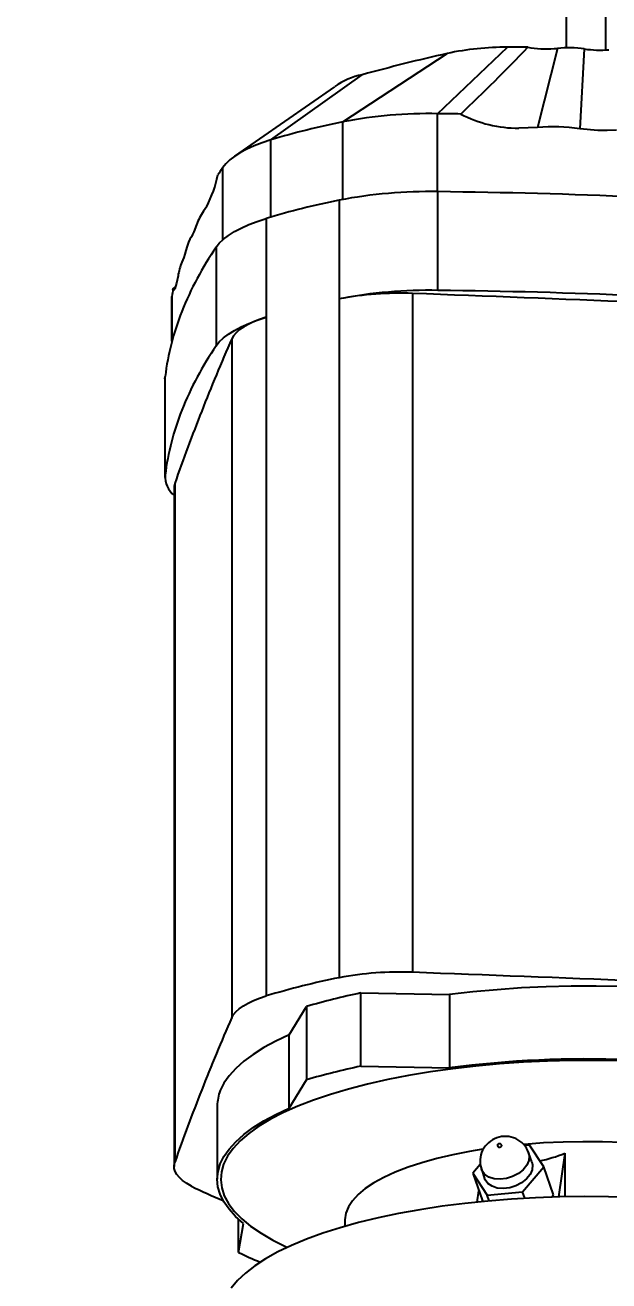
# Model space of a CAD drawing. Header units: feet. Extents: x -17 to 453, y -41 to 31.
# Drawn here: x 50.235 to 50.478, y 5.074 to 5.596 of the extents above; entities that cross this region are included whole.
import ezdxf
from ezdxf import colors
from ezdxf.entities.mleader import LeaderData, LeaderLine
from ezdxf.enums import TextEntityAlignment as Align
from ezdxf.math import Vec2, Vec3

# ---------------------------------------------------------------- set-up
doc = ezdxf.new("R2018")
doc.units = ezdxf.units.FT
doc.header["$MEASUREMENT"] = 0
doc.layers.add('G-ANNO-TEXT', color=1, linetype='Continuous')
doc.styles.add('NEI-A', font='arial.ttf')
doc.styles.get("Standard").update_dxf_attribs({"font": 'arial.ttf'})

# ---------------------------------------------------------------- blocks, each defined once
blk = doc.blocks.new('DETAIL_TITLE')
at = {"style": 'NEI-A', "flags": 8}
blk.add_attdef('#', text='', height=0.2, dxfattribs=at).set_placement((0.5922, -0.5109), align=Align.MIDDLE_CENTER)
at = {"lineweight": 30, "style": '', "flags": 104}
blk.add_attdef('DETAIL_TITLE', text='', height=0.2, dxfattribs=at).set_placement((0.909896588761212, -0.5251383791434918), align=Align.BOTTOM_LEFT)
at = {"style": 'NEI-A'}
for tag, p in [('SCALE:', (0.9386493124493107, -0.7379200523425924)), ('1"_=_', (1.547398728572484, -0.7379200523425924))]:
    blk.add_attdef(tag, text='', height=0.1, dxfattribs=at).set_placement(p, align=Align.BOTTOM_LEFT)

msp = doc.modelspace()

# ---------------------------------------------------------------- linework, layer by layer
for p, q in [((50.4599405983282, 5.586911176933995), (50.4599405983282, 6.140817987176222)), ((50.47619774137858, 6.136100432745936), (50.47619774137858, 5.586080023745001)), ((50.37439029484329, 5.193570412102357), (50.41132569663073, 5.192883041414394)), ((50.37439029484329, 5.163075121427779), (50.37439029484329, 5.193570412102357)), ((50.41132569663073, 5.192883041414394), (50.41132569663073, 5.162387749302306)), ((50.34464950364067, 5.176153210984049), (50.35188797549273, 5.187924323327262)), ((50.35188797549273, 5.187924323327262), (50.35188797549273, 5.157429031215175)), ((50.34464950364067, 5.145657918871965), (50.34464950364067, 5.176153210984049)), ((50.37439029484329, 5.163075121427779), (50.41132569663073, 5.162387749302306)), ((50.34464950364067, 5.145657918871965), (50.35188797549273, 5.157429031215175)), ((50.31474404868482, 5.146607081467456), (50.31474404868482, 5.11611179079288)), ((50.44460390363585, 5.130217829924669), (50.44258568158939, 5.13003968521428)), ((50.45055767966062, 5.12115890129356), (50.44460390363585, 5.130217829924669)), ((50.42409939370742, 5.122212057585157), (50.42097526742295, 5.118548166887063)), ((50.44560121846224, 5.123327666444764), (50.44424179517964, 5.127176031204309)), ((50.4593049722055, 5.126865070747209), (50.45660518700645, 5.108680467078328)), ((50.4593049722055, 5.126865070747209), (50.4593049722055, 5.108740659882569)), ((50.42097526742295, 5.118548166887063), (50.42692902619759, 5.10948923969346)), ((50.42097526742295, 5.118548166887063), (50.42505361777124, 5.107003071170906)), ((50.42457225933845, 5.120227711870077), (50.42593171137123, 5.116379347110529)), ((50.44172024381649, 5.110794579584045), (50.45055767966062, 5.12115890129356)), ((50.45463601850883, 5.109613749514567), (50.45055767966062, 5.12115890129356)), ((50.42288088653338, 5.106565226128239), (50.42356958547943, 5.111204052516355)), ((50.42505361777124, 5.107003071170906), (50.42519091135773, 5.106794123522848)), ((50.42692902619759, 5.10948923969346), (50.44172024381649, 5.110794579584045)), ((50.42779537247601, 5.107036698813294), (50.42692902619759, 5.10948923969346)), ((50.44266590607816, 5.108117548711117), (50.44172024381649, 5.110794579584045)), ((50.45377194349426, 5.108600382027893), (50.45463601850883, 5.109613749514567)), ((50.3236039039155, 5.085625710236918), (50.3236039039155, 5.099430792535058)), ((50.3236039039155, 5.085625710236918), (50.32572257907403, 5.09760916131135)), ((50.36784404095873, 5.099070263900954), (50.36784404095873, 5.096476483472751))]:
    msp.add_line(p, q)
at = {"flags": 128}
for points in [[(50.55942210394216, 5.186742363375901), (50.55084979071339, 5.188648150674847), (50.54189994168436, 5.190361605051962), (50.53261350860463, 5.191874759833704), (50.52303297273301, 5.193180778228422), (50.51320220683681, 5.194273609761749), (50.50316619919013, 5.195148339591244), (50.49297089257286, 5.195800895254591), (50.482662891019, 5.196228283858551), (50.47228943681634, 5.196428583453923), (50.46189795625385, 5.196400889847693), (50.45153603662147, 5.196145315165547), (50.44125106395791, 5.195663048227226), (50.43109015980026, 5.194956233795795), (50.42109979018164, 5.194028152266245), (50.41132569663073, 5.192883041414394)], [(50.32076952764643, 5.183307765387321), (50.32149475656504, 5.184578628067845), (50.32254625397153, 5.185825303225998), (50.32391661957081, 5.18703885674485), (50.32559616455383, 5.188210869135608), (50.32757302084828, 5.18933292090947), (50.32983326186931, 5.190397268206747), (50.33236091401962, 5.191396223230612), (50.3351381234404, 5.192322834188703)], [(50.34464950364067, 5.176153210984049), (50.33912538173369, 5.173549540495587), (50.33412109749393, 5.170837526409519), (50.32965678179406, 5.168027961541599), (50.32575038624345, 5.165132318649226), (50.32241761993781, 5.162162073364824), (50.31967189195882, 5.159129319449573), (50.3175242653739, 5.156046149227148), (50.31598335948559, 5.15292505752368)], [(50.48259260834078, 5.165271636248052), (50.47244031198559, 5.165470353146281), (50.46226978801933, 5.165448707139399), (50.4521264502187, 5.165206640727051), (50.44205559735971, 5.164745339853971), (50.43210217171618, 5.164066842907571), (50.42231068430929, 5.163174139906074), (50.41272482390524, 5.162071248686454), (50.40338743976507, 5.16076308409116), (50.39434019089262, 5.159255522655995), (50.38562352878436, 5.157555237296615), (50.37727635817728, 5.155669852559473), (50.36933596804863, 5.153607851183756), (50.36183782461448, 5.151378329724883), (50.3548153930787, 5.148991293243816), (50.34830006863258, 5.146457422430625), (50.34232093495334, 5.143788079354538), (50.33690470095368, 5.140995073150004), (50.33207555128097, 5.138090897205641), (50.32785507731676, 5.135088605538494), (50.32426208167561, 5.132001538229824), (50.32131265295553, 5.128843538488985), (50.31901994148666, 5.125628626338893), (50.31739419958146, 5.1223712703052)], [(50.31598335948559, 5.122429765411594), (50.3175242653739, 5.125550858552572), (50.31967189195882, 5.128634025899979), (50.32241761993781, 5.131666779815228), (50.32575038624345, 5.134636970474302), (50.32965678179406, 5.137532667992005), (50.33412109749393, 5.14034217823459), (50.33912538173369, 5.143054249821011), (50.34464950364067, 5.145657918871965)], [(50.42522435931153, 5.128525285549953), (50.41970174391371, 5.127605172131448), (50.41269486047267, 5.126223591088849), (50.40605837703836, 5.124661320945359), (50.39983645387986, 5.122928706014005), (50.39407051999959, 5.121037331177869), (50.3887989453813, 5.118999801951254), (50.38405678798862, 5.116829625166451), (50.37987562126391, 5.114541269349116), (50.37628326962668, 5.112149993654716), (50.37330363597258, 5.10967162361718), (50.37095655792245, 5.107122717899882), (50.36925764107142, 5.104520178730816), (50.36821820723841, 5.101881410028509), (50.36784516221555, 5.099223935024733), (50.36784404095873, 5.099070263900954)], [(50.4831276088504, 5.131326091677009), (50.47497485842789, 5.131609416028228), (50.46677808573716, 5.131676218497738), (50.45859176661013, 5.131526050582805), (50.45047044587912, 5.131159871101774), (50.44246811637309, 5.130580109444443), (50.44211553572491, 5.13054942006996)], [(50.30398288111991, 5.113230672489001), (50.30201320661921, 5.114354081271131), (50.30034116543192, 5.115527168918435), (50.29897857963006, 5.116741682693139), (50.29793504602209, 5.117989034917919), (50.2972179649031, 5.119260406476545), (50.29683237905384, 5.120546812939272), (50.29678100824084, 5.121839152000645), (50.29706422046639, 5.123128383168085)], [(50.32572257907403, 5.09760916131135), (50.32239428054561, 5.100579859411013), (50.3196531123444, 5.103613064704012), (50.31751011453771, 5.106696572740995), (50.31597388917788, 5.109817891570851), (50.31505062905272, 5.112964586742818), (50.31474404868482, 5.116123940616907), (50.31505537858166, 5.119283239865661), (50.31598335948559, 5.122429765411594)], [(50.31739419958146, 5.1223712703052), (50.31644268378412, 5.119085879975701), (50.3161696491206, 5.115787264565629), (50.31657631459831, 5.112490062226668), (50.31766084595607, 5.109209080736528), (50.31941842466451, 5.105958900746561), (50.32184117892571, 5.102754048282758), (50.32491829867376, 5.099608879745093), (50.32863605282503, 5.096537410843966), (50.33297782377828, 5.093553375538045), (50.33792420516525, 5.090670109596081), (50.34345313410152, 5.087900445658766), (50.34383221091114, 5.087724562149658)], [(50.4442430716874, 5.127172414432275), (50.44451839486487, 5.125866453537908), (50.44432493493619, 5.123884990027884), (50.44345560438958, 5.121891036004262), (50.4419696055858, 5.120020516545191), (50.43996821964189, 5.118400825114348), (50.43758787763911, 5.117142451509915), (50.43499075356554, 5.116331079878949)], [(50.44560121846224, 5.123327666444764), (50.44587785264768, 5.122018088778358), (50.44568439271899, 5.120036623830829), (50.44481502767218, 5.118042669807203), (50.44332906336861, 5.116172151785641), (50.44132767167467, 5.11455245891729), (50.43894733542191, 5.113294085312862), (50.4363501883482, 5.112482715119404)], [(50.43499075356554, 5.116331079878949), (50.4323538334995, 5.116021983870708), (50.42985685778608, 5.116236299176473), (50.42766994696184, 5.116959333019226), (50.42594218218502, 5.118141915411881), (50.42479126092277, 5.119703393488047), (50.42456725105794, 5.120241954706852)], [(50.4363501883482, 5.112482715119404), (50.4337132912823, 5.112173617673653), (50.43121629256876, 5.112387934416928), (50.42902940474464, 5.113110968259678), (50.42730162271772, 5.114293550652333), (50.42615071295555, 5.115855028728497), (50.42593171137123, 5.116379347110529)], [(50.48758761202399, 5.108431223184754), (50.47749301727035, 5.108738963622235), (50.46735762026812, 5.108827245347607), (50.45722666229291, 5.108695726233799), (50.44714540762056, 5.108344976971781), (50.4371588905254, 5.107776519883322), (50.4273116967791, 5.106992896483915), (50.41764781414969, 5.105997673232791), (50.40821038514998, 5.104795251781761), (50.39904158628695, 5.103390949475729), (50.39018236931014, 5.101791151728589), (50.38167227146042, 5.100002922458392), (50.37354932346948, 5.098034290151544), (50.3658497908083, 5.095893953173549), (50.35860809318658, 5.093591636271155), (50.35185653430116, 5.091137456631003), (50.34562528458584, 5.088542490258071), (50.33994217996023, 5.085818267410115), (50.33483258382882, 5.08297699684902), (50.3303193468309, 5.080031334401896), (50.32642261133913, 5.076994454836507), (50.32315977120953, 5.073879918172977), (50.32054540278088, 5.070701573370679)]]:
    msp.add_lwpolyline(points, dxfattribs=at)
for centre, radius, start, end in [((50.39039762762165, 5.069738110438061), 0.1325608739193386, 87.5828607644791, 100.833744422401), ((49.6502953866284, -15.02235354094211), 20.23827702526577, 87.3628464682873, 87.88842048652242), ((50.42888276735123, 4.88297851499974), 0.323236704661749, 101.3116183000604, 106.8590675402553), ((50.43315131735834, 4.911715894901343), 0.287914617203695, 101.7763407125959, 106.3944219543157), ((51.120716753259, 4.833096506832122), 0.8732488142966496, 156.3565353150409, 158.4928373260147), ((50.46781846257591, 4.735932029585182), 0.4301812560741204, 77.70518568433536, 97.5460594952113), ((50.43315131735834, 4.881220604226762), 0.2879146172044439, 101.7763407125959, 106.3944219543157), ((51.08948508147286, 4.845407078837114), 0.8396784743639538, 158.4930643905806, 160.685866223995), ((50.33166049075212, 5.146569349737566), 0.0169164798553241, 157.9317356117674, 179.8722003844387), ((50.4342582853528, 5.12357427969731), 0.01021514825413978, 108.4308883713021, 198.8903141684559), ((50.43460567371934, 5.123699519772863), 0.0102128368281125, 19.780945436641, 110.5024200325337), ((50.4319553618217, 5.130101118588579), 0.0006975400463656868, 79.02057823667037, 290.0353939925831), ((50.43232719358718, 5.130130567393001), 0.0006975400463656868, 259.0205782366671, 110.0353939925836), ((50.37451336284311, 5.250291940316323), 0.1541438935342677, 242.7700613007451, 248.1827223633509), ((50.38549755701683, 5.210043279217089), 0.1389624257146322, 243.5511633263666, 247.6090941471803)]:
    msp.add_arc(centre, radius, start, end)
msp.add_ellipse((50.46835476259344, 5.30033937699185), major_axis=(0.04258155628517416, 0.1765408526033171), ratio=0.5157170527, start_param=3.384198367091453, end_param=3.488905608448497)

# ---------------------------------------------------------------- next in the draw order: leaders
at = {"layer": 'G-ANNO-TEXT'}
ml = msp.add_multileader_mtext('Standard', dxfattribs=at)
ml.set_content('MOTOR PIERS TO BE BONDED TO GEAR RACK', color=256, style='NEI-A')
ml.set_leader_properties()
ml.build(insert=Vec2(0, 0))
ml.multileader.update_dxf_attribs({"dogleg_length": 0.2077561439778138, "arrow_head_size": 0.1731301199815115})
ctx = ml.context
ctx.base_point, ctx.char_height, ctx.arrow_head_size, ctx.landing_gap_size, ctx.plane_origin = Vec3(50.98341791876215, 5.487408972526907), 0.1, 0.1731301199815115, 0.06925204799260462, Vec3(51.13432622189447, 7.328582803145528)
notes = []
notes.append((ctx, [(0, (1, 1, 0), (50.77566177478434, 5.487408972526907), (1, 0), 0.2077561439778138, [(0, [(50.2776898710671, 6.019574078468606)], 0, [])])]))
ctx.mtext.insert, ctx.mtext.width, ctx.mtext.line_spacing_style, ctx.mtext.flow_direction = Vec3(51.05266996675476, 5.538261632827044), 1.692882673942701, 2, 5
ctx.mtext.has_bg_fill, ctx.mtext.bg_color, ctx.mtext.bg_scale_factor, ctx.mtext.bg_transparency, ctx.mtext.use_window_bg_color = 1, -1073741824, 1.5, 0, 1
for ctx, leaders in notes:
    for number, flags, end, landing, length, lines in leaders:
        leader = LeaderData()
        leader.index, (leader.has_last_leader_line, leader.has_dogleg_vector, leader.attachment_direction) = number, flags
        leader.last_leader_point, leader.dogleg_vector, leader.dogleg_length = Vec3(end), Vec3(landing), length
        for number, points, colour, breaks in lines:
            line = LeaderLine()
            line.index, line.vertices, line.color, line.breaks = number, Vec3.list(points), colors.encode_raw_color(colour), breaks
            leader.lines.append(line)
        ctx.leaders.append(leader)

# ---------------------------------------------------------------- next in the draw order: linework, layer by layer
for p, q in [((50.40640298238795, 5.559532511623177), (50.43548311756537, 5.587192070457904)), ((50.44390472812596, 5.587181332267479), (50.43548311756537, 5.587192070457904)), ((50.44390472812596, 5.587181332267479), (50.44519904376189, 5.586963512315362)), ((50.36699064950925, 5.556128546946237), (50.41034546515844, 5.584593487312937)), ((50.45628735957001, 5.586726587871844), (50.44792250185517, 5.553757843439682)), ((50.46739935977242, 5.586486048093802), (50.46556910637119, 5.553232226987241)), ((50.33709239934727, 5.548626803990141), (50.37505612014998, 5.575739041427688)), ((50.36348382389311, 5.570755964754646), (50.32195186135005, 5.541826333869212)), ((50.36699064950925, 5.523843556430004), (50.36699064950925, 5.556128546946237)), ((50.40640298238795, 5.527090740651721), (50.40640298238795, 5.559532511623177)), ((50.44792250185517, 5.553757843439682), (50.44018600796882, 5.553528153977746)), ((50.47305279421727, 5.552543046475749), (50.46552932187879, 5.553238103523045)), ((50.33709239934727, 5.516523122141072), (50.33709239934727, 5.548626803990141)), ((50.31702579483687, 5.507025388211444), (50.31702579483687, 5.537106856052207)), ((50.40651352681147, 5.486010309672238), (50.40651352681147, 5.527089383643451)), ((50.31037496506517, 5.520937628162466), (50.30903299313889, 5.518908859114225)), ((50.36548150681445, 5.523545480363904), (50.36548150681445, 5.199936314700585)), ((50.3351381234404, 5.51593194378918), (50.3351381234404, 5.192322834188703)), ((50.30617496122566, 5.513238296752517), (50.3050537446444, 5.510376678254948)), ((50.31424686040556, 5.503938602654491), (50.31424686040556, 5.462859528683277)), ((50.3008585650843, 5.499724396228467), (50.30006128247666, 5.497719929703296)), ((50.29843286105515, 5.491998841783749), (50.29782220733459, 5.489061036759498)), ((50.29590237988761, 5.483481921517454), (50.29585010631912, 5.48260917113752)), ((50.29585010631912, 5.48260917113752), (50.29585010631912, 5.464629786218978)), ((50.29590237988761, 5.46482578910067), (50.29590237988761, 5.483481921517454)), ((50.29632495571224, 5.486599001133976), (50.29746107063428, 5.487765870118393)), ((50.39598831768421, 5.484711187007035), (50.39598831768421, 5.202181040689593)), ((50.32076952764643, 5.465837913142268), (50.32076952764643, 5.183307765387321)), ((50.29300546048745, 5.449243782101208), (50.29305988456905, 5.450152253136279)), ((50.29300546048745, 5.449243782101208), (50.29300546048745, 5.408164708129997)), ((50.29305988456905, 5.409073291290747), (50.29305988456905, 5.450152253136279)), ((50.29706422046639, 5.405658474860195), (50.29706422046639, 5.123128383168085)), ((50.2967608946183, 5.403921338963793), (50.2967608946183, 5.121391135145998))]:
    msp.add_line(p, q)
at = {"flags": 128}
for points in [[(50.48071677441184, 5.552692819075775), (50.47689969415539, 5.552510039837152), (50.47305279421727, 5.552543046475749)], [(50.33709239934727, 5.548626803990141), (50.33346837076704, 5.547428847441319), (50.33013024542875, 5.54614634237736), (50.32709667644603, 5.544786631593009), (50.32438461492217, 5.543357180071247), (50.32200920644945, 5.541866009110944), (50.31998372785875, 5.540321372887394), (50.31831949521904, 5.538732087641806), (50.31702579483687, 5.537106856052207)], [(50.31424686040556, 5.503938602654491), (50.31559372561165, 5.505630638151105), (50.31732635491809, 5.50728525960727), (50.31943507676597, 5.50889330721717), (50.32190809783343, 5.51044574480075), (50.32473162378641, 5.511933976055643), (50.32788984777862, 5.513349637555885), (50.33136515170271, 5.514684705127591), (50.3351381234404, 5.51593194378918)], [(50.3050537446444, 5.510376678254948), (50.30450912432617, 5.509252989158616), (50.30397987385158, 5.508347457828956)], [(50.30281546300716, 5.506011795035892), (50.30226414389812, 5.504455742117779), (50.30173341566452, 5.502644455207102)], [(50.30397987385158, 5.508347457828956), (50.30338950625465, 5.507311484079546), (50.30281546300716, 5.506011795035892)], [(50.30173341566452, 5.502644455207102), (50.30128977171152, 5.501079358921391), (50.3008585650843, 5.499724396228467)], [(50.29782220733459, 5.489061036759498), (50.29714903348312, 5.486646927675981), (50.2965749039851, 5.48596746903622), (50.29632495571224, 5.486599001133976)], [(50.31424686040556, 5.462859528683277), (50.31559372561165, 5.464551564179891), (50.31732635491809, 5.46620629776174), (50.31943507676597, 5.467814346809147), (50.32190809783343, 5.469366781517712), (50.32473162378641, 5.470855014210111), (50.32788984777862, 5.472270675710359), (50.33136515170271, 5.473605743282066), (50.3351381234404, 5.474852983381162)], [(50.3351381234404, 5.474852983381162), (50.33236091401962, 5.473926313485212), (50.32983326186931, 5.472927414524188), (50.32757302084828, 5.471863068664417), (50.32559616455383, 5.470740960827717), (50.32391661957081, 5.469569003062292), (50.32254625397153, 5.46835544954344), (50.32149475656504, 5.467108775822792), (50.32076952764643, 5.465837913142268)], [(50.29706422046639, 5.405658474860195), (50.29678100824084, 5.404369299755595), (50.2967608946183, 5.403921338963793)]]:
    msp.add_lwpolyline(points, dxfattribs=at)
for centre, radius, start, end in [((50.43487762737628, 5.470164253876495), 0.1170293825823054, 89.70355928950228, 102.100317281793), ((49.80962042785289, 6.196046663982143), 0.8792232677873483, 313.6054424571952, 316.1713764791774), ((50.57804999218686, 4.841458019464067), 0.7618235582115768, 102.7170008061324, 105.4535970578501), ((50.45172018724345, 5.632569427867397), 0.0460697843577714, 261.8624883990684, 275.6894138302608), ((50.4608612364374, 5.541244336885763), 0.04571165701786618, 81.7791632869208, 95.74258464070546), ((50.47394533190526, 5.632079762071495), 0.04606126781346798, 261.8274350732252, 274.555500054777), ((50.38005053157958, 5.54842959791362), 0.02776238192153913, 100.3638480141984, 126.3550226362891), ((50.42946230763221, 5.243816644739093), 0.3184987160844889, 101.3115688846949, 106.858948447414), ((50.40296005691114, 5.36952891604504), 0.1900347861498283, 88.96189468247441, 100.9106514021629), ((50.369943309749, 2.665752218038222), 2.894009969083934, 89.08792119691495, 89.27815007766984), ((50.43992248961327, 5.605181874439923), 0.05165439162293445, 242.4240840526012, 270.2923013479374), ((50.45454304044235, 5.479550509001916), 0.07450208106734944, 81.52008348150125, 95.09824664137955), ((50.44974318144808, 5.447618540449048), 0.1600689358072686, 146.0091077638671, 147.316494591296), ((50.26328504740898, 5.544987829631353), 0.05287601365883848, 332.9452692105476, 348.0677479382753), ((50.40293050173106, 5.329264009659331), 0.1978578208689981, 88.96236646966477, 100.9103151347633), ((50.37121319348606, 2.673266826697704), 2.85404087283954, 85.9598896019673, 89.29131629314293), ((50.42888013383516, 5.206600470178484), 0.3232236462661029, 101.3116054596089, 106.8592811979699), ((50.32514888657867, 5.507230737775084), 0.01990227591795778, 144.0716481014786, 162.4310759634744), ((50.42930755118931, 5.425442601712039), 0.1392859824320338, 145.6976484987952, 158.1875115244011), ((50.32045162545952, 5.488823846376862), 0.02224649681199591, 156.4288851072697, 171.7947902386484), ((50.39721345464865, 5.471334513944077), 0.1020367203238119, 171.3963703170981, 173.1627574518303), ((50.40292890897137, 5.288203353050328), 0.1978394337066562, 88.96180929109309, 100.9108724787505), ((50.39039824862543, 5.352263110474148), 0.132565990744353, 87.58322244631097, 100.8335940363855), ((49.65035104121749, -14.73833264485443), 20.23678523795892, 87.36280971878726, 87.88842240816986), ((50.37122189328907, 2.632350783469795), 2.853877745273391, 85.95983332388349, 89.29145055924567), ((50.40136207042503, 5.436796577763753), 0.1091225748229992, 158.2701448198887, 172.9698576077995), ((50.42930169765364, 5.384366427195994), 0.1392795130904032, 145.6972773322868, 158.1876815901963), ((51.12071411974296, 5.115627749968747), 0.8732459593242893, 156.3565319663053, 158.4928408238895), ((50.40136315718166, 5.395717337041519), 0.1091236949093751, 158.2702205534854, 172.9697817322482), ((51.08943919619328, 5.127954820261765), 0.8396293381303283, 158.4930335339842, 160.6859673470503), ((50.30313132968164, 5.408534826385027), 0.01008582346933159, 176.9396184530687, 230.8300912522719)]:
    msp.add_arc(centre, radius, start, end)

# ---------------------------------------------------------------- next in the draw order: block references
at = {"layer": 'G-ANNO-TEXT'}
ref = msp.add_blockref('DETAIL_TITLE', (9.901282352099509, 15.51620765287918), dxfattribs=at)
lines = msp.add_mtext('{\\LSTEEL SUPPORT POST GROUNDING (BELOW GRADE)}', dxfattribs={"layer": '0', "insert": (10.81117894086072, 15.29106927373569), "char_height": 7.505547066848568, "attachment_point": 1})
ref.add_attrib('DETAIL_TITLE', '', (10.81117894086072, 15.29106927373569)).embed_mtext(lines)
ref = msp.add_blockref('DETAIL_TITLE', (0.1559634606227167, 15.44212446861274), dxfattribs=at)
lines = msp.add_mtext('{\\LMECHANICAL COMPRESSION SPLIT BOLT "TEE" CONNECTION}', dxfattribs={"layer": '0', "insert": (1.065860049383931, 15.21698608946925), "char_height": 8.503692984807463, "attachment_point": 1})
ref.add_attrib('DETAIL_TITLE', '', (1.065860049383931, 15.21698608946925)).embed_mtext(lines)

doc.saveas('drawing.dxf')
